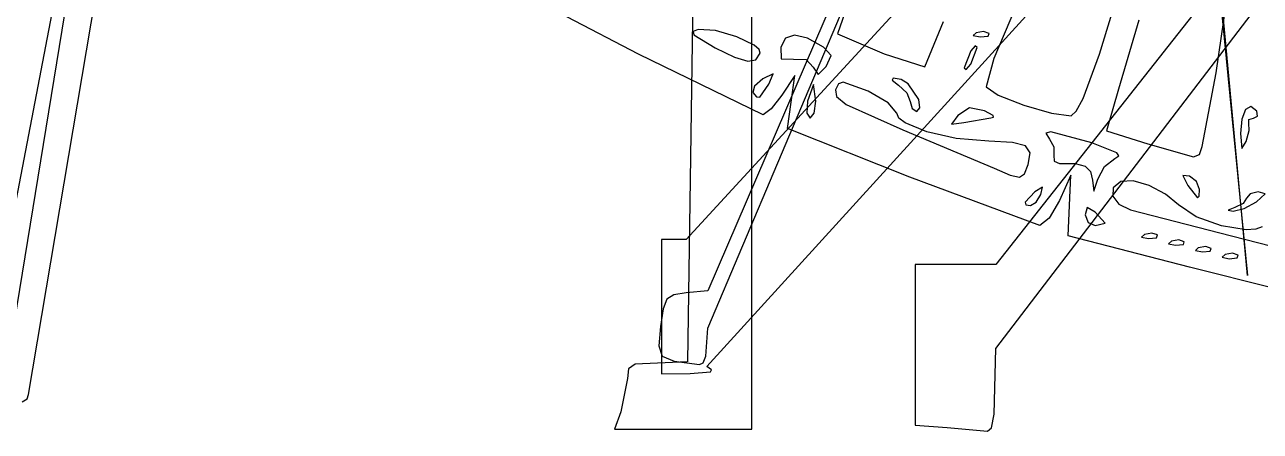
# Model space of a CAD drawing. Extents: x -109 to 333, y -74 to 385.
# Drawn here: x 39 to 108.1, y -2.5 to 20.3 of the extents above; entities that cross this region are included whole.
import ezdxf

# ---------------------------------------------------------------- set-up
doc = ezdxf.new("R2010")
doc.units = 0

msp = doc.modelspace()

# ---------------------------------------------------------------- linework, layer by layer
at = {"layer": 'Image'}
for p, q in [((39.26579, -0.417032), (93.818723, 324.15413)), ((90.704957, 323.61469), (37.7089, -0.956482)), ((92.878658, 293.13552), (36.7158, 0.902007)), ((79.928731, 286.738068), (107.411, 6.23337)), ((107.411, 6.23337), (81.41744, 286.738058)), ((79.446558, 225.401848), (76.0965, 1.39537)), ((79.707623, -2.36806), (79.57695, 223.520128)), ((212.858602, 157.292699), (76.0331, 8.26277)), ((208.588038, 153.3416), (93.3483, 6.85166)), ((93.348359, 2.147956), (208.588038, 153.3416)), ((77.190501, 1.143278), (212.633333, 150.173218)), ((131.447961, 131.540204), (77.2426, 5.38409)), ((77.242601, 3.290625), (131.447961, 131.540204)), ((85.37503, 22.344405), (84.488351, 19.777535)), ((99.1318, 18.62736), (100.117998, 21.834067)), ((105.665315, 17.581942), (106.23541, 21.55296)), ((73.371781, 18.627349), (69.356554, 20.728332)), ((94.445242, 21.24428), (93.236055, 18.382019)), ((89.367671, 17.924605), (90.417721, 20.466525)), ((101.32871, 20.540215), (100.19776, 16.67458)), ((76.7074, 20.010157), (76.420264, 19.895448)), ((76.420264, 19.895448), (76.459655, 19.708969)), ((76.459655, 19.708969), (77.648139, 18.977927)), ((77.676304, 19.957142), (76.7074, 20.010157)), ((78.859148, 19.609578), (77.676304, 19.957142)), ((79.830561, 19.130659), (78.859148, 19.609578)), ((81.576416, 19.52031), (81.31201, 19.023655)), ((82.090871, 19.686958), (81.576416, 19.52031)), ((82.816626, 19.523507), (82.090871, 19.686958)), ((83.71493, 19.029864), (82.816626, 19.523507)), ((84.488351, 19.777535), (87.088773, 18.651745)), ((92.242835, 19.824994), (92.079553, 19.673046)), ((92.079553, 19.673046), (92.470182, 19.597636)), ((92.658426, 19.8978), (92.242835, 19.824994)), ((92.470182, 19.597636), (92.912771, 19.643434)), ((92.96407, 19.795304), (92.658426, 19.8978)), ((92.912771, 19.643434), (92.96407, 19.795276)), ((92.96407, 19.795276), (92.96407, 19.795304)), ((77.648139, 18.977927), (78.738472, 18.45662)), ((80.104052, 18.892939), (79.830561, 19.130659)), ((79.920003, 18.318448), (80.165169, 18.683569)), ((80.16517, 18.683577), (80.104052, 18.892939)), ((80.165169, 18.683569), (80.16517, 18.683577)), ((81.31201, 19.023655), (81.344257, 18.377172)), ((83.714938, 19.02981), (83.71493, 19.029864)), ((84.129737, 18.563866), (83.714938, 19.02981)), ((91.937001, 18.815516), (91.572232, 17.874757)), ((92.19462, 19.103615), (91.937001, 18.815516)), ((91.937001, 18.062914), (92.30177, 19.003645)), ((92.30177, 19.003645), (92.19462, 19.103615)), ((92.30177, 19.003645), (92.30177, 19.003645)), ((80.332301, 15.240689), (73.371781, 18.627349)), ((78.738472, 18.45662), (79.470099, 18.239796)), ((79.470099, 18.239796), (79.920003, 18.318448)), ((81.344257, 18.377172), (82.024556, 18.358514)), ((82.024556, 18.358514), (82.735155, 18.325885)), ((82.735155, 18.325885), (83.133436, 17.906648)), ((83.853517, 17.94836), (84.129737, 18.563866)), ((87.088773, 18.651745), (89.367671, 17.924605)), ((91.679382, 17.774811), (91.937001, 18.062914)), ((93.236055, 18.382019), (92.797425, 16.799274)), ((98.218955, 16.154843), (99.131805, 18.627364)), ((99.131805, 18.627364), (99.1318, 18.62736)), ((80.887625, 17.527299), (80.318783, 17.252204)), ((80.6575, 16.951242), (80.887625, 17.527299)), ((82.098847, 17.432679), (81.379881, 16.336699)), ((81.89988, 15.949289), (82.098847, 17.432679)), ((83.133436, 17.906648), (83.409402, 17.48946)), ((83.409402, 17.48946), (83.853517, 17.94836)), ((87.60975, 17.29313), (87.537429, 17.176456)), ((88.039922, 17.210448), (87.60975, 17.29313)), ((91.572232, 17.874757), (91.679382, 17.774811)), ((104.877, 13.4533), (105.665315, 17.581942)), ((79.843245, 16.832702), (79.754099, 16.482415)), ((80.318783, 17.252204), (79.843245, 16.832702)), ((80.143752, 16.230101), (80.6575, 16.951242)), ((80.6575, 16.951242), (80.6575, 16.951242)), ((83.138122, 16.934031), (82.814007, 15.9933)), ((83.2824, 15.9933), (83.138122, 16.934031)), ((84.539335, 16.968612), (84.37514, 16.638009)), ((84.37514, 16.638009), (84.429584, 16.252588)), ((84.808511, 17.069459), (84.539335, 16.968612)), ((86.1991, 16.558422), (84.808511, 17.069459)), ((87.537429, 17.176456), (87.891972, 16.903889)), ((87.891972, 16.903889), (88.35705, 16.472693)), ((88.440415, 16.965609), (88.039922, 17.210448)), ((89.0365, 16.08736), (88.440415, 16.965609)), ((92.797425, 16.799274), (93.480485, 16.344072)), ((100.19776, 16.67458), (99.529441, 14.34554)), ((79.754099, 16.482415), (79.951747, 16.24409)), ((79.951747, 16.24409), (80.143752, 16.230101)), ((81.379881, 16.336699), (80.77558, 15.562645)), ((81.700913, 14.465899), (81.89988, 15.949289)), ((82.814007, 15.9933), (82.782208, 15.328886)), ((83.187191, 15.328886), (83.2824, 15.9933)), ((83.2824, 15.9933), (83.2824, 15.9933)), ((84.429584, 16.252588), (84.971057, 15.811921)), ((87.328578, 15.898692), (86.1991, 16.558422)), ((87.79836, 15.318652), (87.328578, 15.898692)), ((88.35705, 16.472693), (88.550489, 15.974588)), ((88.550489, 15.974588), (88.657557, 15.589168)), ((89.101022, 15.622294), (89.036498, 16.087364)), ((89.036498, 16.087364), (89.0365, 16.08736)), ((93.480485, 16.344072), (94.903155, 15.784611)), ((97.837337, 15.447776), (98.218955, 16.154843)), ((80.77558, 15.562645), (80.332301, 15.240689)), ((82.782208, 15.328886), (82.958285, 15.052541)), ((82.958285, 15.052541), (83.187191, 15.328886)), ((84.971057, 15.811921), (88.1381, 14.393189)), ((87.921547, 15.048927), (87.79836, 15.318652)), ((88.657557, 15.589168), (88.914976, 15.428855)), ((88.914976, 15.428855), (89.101022, 15.622294)), ((91.211137, 15.204284), (90.857428, 14.710586)), ((91.870101, 15.622005), (91.211137, 15.204284)), ((92.716317, 15.465622), (91.870101, 15.622005)), ((93.196291, 15.199102), (92.716317, 15.465622)), ((93.213263, 15.111392), (93.196291, 15.199102)), ((94.903155, 15.784611), (96.459879, 15.327507)), ((96.459879, 15.327507), (97.545105, 15.179374)), ((97.545105, 15.179374), (97.837337, 15.447776)), ((107.301975, 15.527125), (107.086922, 14.994098)), ((107.601465, 15.701249), (107.301975, 15.527125)), ((107.926096, 15.43498), (107.601465, 15.701249)), ((107.96944, 15.164883), (107.926096, 15.43498)), ((88.266631, 14.777906), (87.921547, 15.048927)), ((89.475631, 14.276727), (88.266631, 14.777906)), ((90.857428, 14.710586), (91.56107, 14.809935)), ((91.56107, 14.809935), (93.06625, 15.071244)), ((93.06625, 15.071245), (93.213263, 15.111392)), ((93.06625, 15.071244), (93.06625, 15.071245)), ((107.086922, 14.994098), (107.0156, 14.18366)), ((107.4843, 14.770319), (107.492574, 14.969638)), ((107.510671, 14.349925), (107.4843, 14.77032)), ((107.4843, 14.77032), (107.4843, 14.770319)), ((107.492574, 14.969638), (107.741743, 15.052541)), ((107.741743, 15.052541), (107.96944, 15.164883)), ((88.524063, 11.748839), (81.700913, 14.465899)), ((88.1381, 14.393189), (93.25466, 12.249659)), ((91.131641, 13.904623), (89.475631, 14.276727)), ((92.94094, 13.751102), (91.131641, 13.904623)), ((96.425363, 14.28017), (96.13455, 14.204232)), ((96.13455, 14.204232), (96.34852, 13.877813)), ((96.34852, 13.877813), (96.592432, 13.438347)), ((98.71523, 13.663014), (96.425363, 14.28017)), ((99.529441, 14.34554), (101.848211, 13.609872)), ((107.0156, 14.18366), (107.094746, 13.355451)), ((107.344806, 13.73552), (107.510671, 14.349925)), ((94.271241, 13.693308), (92.94094, 13.751102)), ((95.006009, 13.501654), (94.271241, 13.693308)), ((95.259293, 13.108659), (95.006009, 13.501654)), ((96.592432, 13.438347), (96.586055, 12.974561)), ((100.102889, 13.111986), (98.71523, 13.663014)), ((101.848211, 13.609872), (104.38339, 12.890784)), ((104.721817, 13.020299), (104.877001, 13.453295)), ((104.877001, 13.453295), (104.877, 13.4533)), ((107.094746, 13.355451), (107.344806, 13.73552)), ((94.941088, 11.93383), (95.14514, 12.446848)), ((95.14514, 12.446842), (95.259293, 13.108659)), ((95.14514, 12.446848), (95.14514, 12.446842)), ((96.586055, 12.974561), (96.601442, 12.641186)), ((96.601442, 12.641186), (96.897682, 12.515245)), ((96.897682, 12.515245), (97.773413, 12.505481)), ((97.773413, 12.505481), (98.335653, 12.364422)), ((99.423248, 12.342641), (99.990139, 12.781495)), ((99.990139, 12.781495), (99.99014, 12.781494)), ((99.99014, 12.781494), (100.219228, 12.929435)), ((100.219228, 12.929435), (100.102889, 13.111986)), ((104.38339, 12.890784), (104.721817, 13.020299)), ((95.806173, 9.033719), (88.524063, 11.748839)), ((93.25466, 12.249659), (94.146885, 11.850991)), ((94.146885, 11.850991), (94.658683, 11.740463)), ((94.658683, 11.740463), (94.941088, 11.93383)), ((97.528085, 11.854019), (96.896613, 10.444829)), ((97.461058, 10.160689), (97.528085, 11.854019)), ((98.335653, 12.364422), (98.641605, 12.062915)), ((98.641605, 12.062915), (98.748472, 11.571805)), ((99.039432, 11.631015), (99.423248, 12.342641)), ((104.172762, 11.799844), (103.803936, 11.836727)), ((103.803936, 11.836727), (104.07513, 11.275673)), ((104.567511, 11.494384), (104.172762, 11.799844)), ((95.942327, 11.192426), (95.520307, 10.920679)), ((95.856343, 10.778608), (95.942327, 11.192426)), ((98.748472, 11.571805), (98.814601, 10.957394)), ((98.814601, 10.957394), (99.039432, 11.631015)), ((99.903643, 11.153371), (99.876575, 10.6857)), ((100.33862, 11.504842), (99.903643, 11.153371)), ((101.024015, 11.531789), (100.33862, 11.504842)), ((101.91826, 11.27044), (101.024015, 11.531789)), ((102.824487, 10.800728), (101.91826, 11.27044)), ((104.07513, 11.275673), (104.60879, 10.577794)), ((104.7317, 11.061184), (104.567511, 11.494384)), ((104.706127, 10.676884), (104.7317, 11.061184)), ((104.7317, 11.061184), (104.7317, 11.061184)), ((95.520307, 10.920679), (94.97547, 10.337586)), ((95.590237, 10.34237), (95.856343, 10.778608)), ((95.856343, 10.778608), (95.856343, 10.778608)), ((96.896613, 10.444829), (96.315815, 9.449014)), ((99.876575, 10.6857), (100.214346, 10.229851)), ((103.54583, 10.202582), (102.824487, 10.800728)), ((104.60879, 10.577794), (104.706127, 10.676884)), ((107.364956, 10.564851), (107.171517, 10.268038)), ((107.551889, 10.811133), (107.364956, 10.564851)), ((108.001321, 10.913565), (107.551889, 10.811133)), ((107.907248, 10.361087), (108.401226, 10.817984)), ((108.401226, 10.817984), (108.001321, 10.913565)), ((94.97547, 10.337586), (95.02435, 10.203438)), ((95.02435, 10.203438), (95.283286, 10.160937)), ((95.283286, 10.160937), (95.590237, 10.34237)), ((97.39403, 8.467359), (97.461058, 10.160689)), ((98.442615, 10.045002), (98.33375, 9.642577)), ((98.898194, 9.784676), (98.442615, 10.045002)), ((99.462638, 9.174173), (98.898194, 9.784676)), ((100.214346, 10.229851), (100.873882, 9.913842)), ((100.873882, 9.913842), (105.859802, 8.623802)), ((104.539488, 9.531579), (103.54583, 10.202582)), ((106.706439, 10.044039), (106.338322, 9.905306)), ((106.338322, 9.905306), (106.612366, 9.840275)), ((106.612366, 9.840275), (107.225571, 9.980275)), ((107.171517, 10.268038), (106.706439, 10.044039)), ((107.225571, 9.980275), (107.907246, 10.361087)), ((107.907246, 10.361087), (107.907248, 10.361087)), ((96.315815, 9.449014), (95.806173, 9.033719)), ((98.33375, 9.642577), (98.499555, 9.211416)), ((98.499555, 9.211416), (98.898194, 9.032074)), ((98.898194, 9.032074), (99.462638, 9.174173)), ((99.462638, 9.174173), (99.462638, 9.174173)), ((105.954868, 9.023104), (104.539488, 9.531579)), ((107.337497, 8.796548), (105.954868, 9.023104)), ((104.16736, 6.712419), (97.39403, 8.467359)), ((101.650765, 8.536228), (101.487483, 8.38428)), ((101.487483, 8.38428), (101.878112, 8.30887)), ((102.066357, 8.609009), (101.650765, 8.536228)), ((101.878112, 8.30887), (102.320701, 8.354777)), ((102.372, 8.50651), (102.066357, 8.609009)), ((102.320701, 8.354777), (102.372001, 8.506538)), ((102.372001, 8.506538), (102.372, 8.50651)), ((105.859802, 8.623802), (108.70203, 7.907508)), ((107.874506, 8.826299), (107.337497, 8.796548)), ((108.2329, 8.971302), (107.874506, 8.826299)), ((76.0331, 8.26277), (74.6505, 8.26277)), ((74.6505, 8.26277), (74.6505, 4.49981)), ((103.155155, 8.159942), (102.991872, 8.007994)), ((102.991872, 8.007994), (103.382502, 7.932584)), ((103.570746, 8.23271), (103.155155, 8.159942)), ((103.382502, 7.932584), (103.825088, 7.978491)), ((103.87639, 8.130196), (103.570746, 8.23271)), ((103.825088, 7.978491), (103.87639, 8.130252)), ((103.87639, 8.130252), (103.87639, 8.130196)), ((104.660355, 7.783627), (104.497072, 7.631678)), ((104.497072, 7.631678), (104.887702, 7.556269)), ((105.075947, 7.856419), (104.660355, 7.783627)), ((104.887702, 7.556269), (105.33029, 7.602186)), ((105.38159, 7.753909), (105.075947, 7.856419)), ((105.33029, 7.602186), (105.38159, 7.753937)), ((105.38159, 7.753937), (105.38159, 7.753909)), ((106.165505, 7.407425), (106.002223, 7.255476)), ((106.002223, 7.255476), (106.392852, 7.180067)), ((106.581097, 7.480192), (106.165505, 7.407425)), ((106.392852, 7.180067), (106.835441, 7.225974)), ((106.88674, 7.377678), (106.581097, 7.480192)), ((106.835441, 7.225974), (106.886741, 7.377735)), ((106.886741, 7.377735), (106.88674, 7.377678)), ((91.0906, 6.85166), (88.8328, 6.85166)), ((88.8328, 6.85166), (88.8328, 2.35673)), ((93.3483, 6.85166), (91.0906, 6.85166)), ((108.921472, 5.518912), (104.16736, 6.712419)), ((74.945166, 4.907623), (74.734672, 4.363163)), ((75.336277, 5.159378), (74.945166, 4.907623)), ((76.01964, 5.266175), (75.336277, 5.159378)), ((77.2426, 5.38409), (76.01964, 5.266175)), ((74.734672, 4.363163), (74.59316, 3.378255)), ((74.6505, 4.49981), (74.6505, 0.73685)), ((74.59316, 3.378255), (74.496338, 2.29036)), ((77.129924, 1.712152), (77.242601, 3.290625)), ((74.496338, 2.29036), (74.679538, 1.717627)), ((88.8328, 2.35673), (88.8328, -2.13821)), ((93.246234, -1.519767), (93.348359, 2.147956)), ((76.0965, 1.39537), (73.184219, 1.275558)), ((74.679538, 1.717627), (75.364316, 1.444028)), ((75.364316, 1.444028), (76.77223, 1.253535)), ((76.983547, 1.350844), (77.129924, 1.712152)), ((72.805727, 1.002888), (72.74615, 0.479125)), ((73.184219, 1.275558), (72.805727, 1.002888)), ((74.6505, 0.73685), (76.24977, 0.74828)), ((76.24977, 0.74828), (77.392124, 0.835018)), ((76.77223, 1.253535), (76.983547, 1.350844)), ((77.442502, 0.954406), (77.190501, 1.143278)), ((77.392124, 0.835018), (77.442502, 0.954406)), ((72.74615, 0.479125), (72.379168, -1.402355)), ((38.900213, -0.829812), (39.177351, -0.662258)), ((39.177351, -0.662258), (39.26579, -0.417032)), ((72.379168, -1.402355), (72.012183, -2.367594)), ((93.101174, -2.28412), (93.246234, -1.519767)), ((72.012183, -2.367594), (75.859903, -2.367825)), ((75.859903, -2.367825), (79.707623, -2.36806)), ((88.8328, -2.13821), (90.6202, -2.279149)), ((90.6202, -2.279149), (92.87798, -2.487914)), ((92.87798, -2.487914), (93.101174, -2.28412))]:
    msp.add_line(p, q, dxfattribs=at)

doc.saveas('drawing.dxf')
